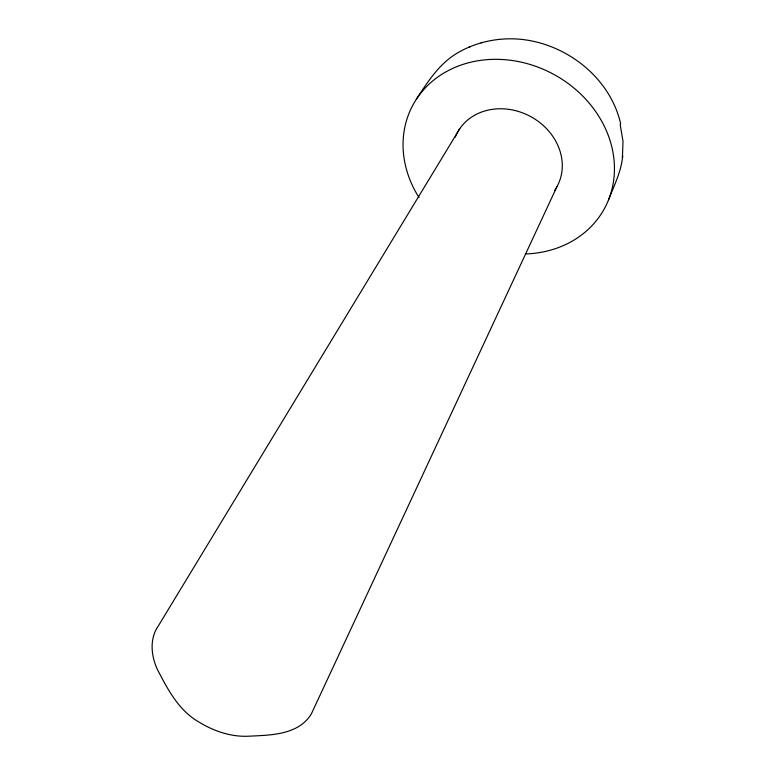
<?xml version="1.0" encoding="UTF-8"?>
<svg xmlns="http://www.w3.org/2000/svg" width="775" height="775" viewBox="0 0 775 775"><rect width="100%" height="100%" fill="white"/><g stroke="black" fill="none" stroke-linecap="round" stroke-linejoin="round"><path stroke-width="1.16" d="M608.588 199.737C614.139 185.477 621.337 171.411 622.703 155.94L622.383 157.567L623.023 141.389L620.242 124.949L620.572 123.361C610.109 78.333 567.978 44.921 522.844 39.525C500.243 36.929 476.906 41.482 457.279 53.087C439.018 63.831 427.606 82.043 416.32 99.307M556.963 186.639L311.337 713.93C298.172 735.446 269.807 735.107 247.719 736.25C230.407 736.86 213.416 730.97 198.817 721.961C178.812 710.53 167.875 689.663 157.645 669.949C151.009 656.144 149.226 638.561 158.575 625.532L459.778 128.669M468.71 47.188L470.115 46.694M481.139 42.828L482.399 42.383M455.283 137.107A56.652 48.786 28.1 0 1 530.294 116.376A56.652 48.786 28.1 0 1 554.716 190.253M418.994 197.518A108.858 93.804 28.1 0 1 465.203 63.705A108.858 93.804 28.1 0 1 609.964 140.294A108.858 93.804 28.1 0 1 525.634 253.948"/></g></svg>
